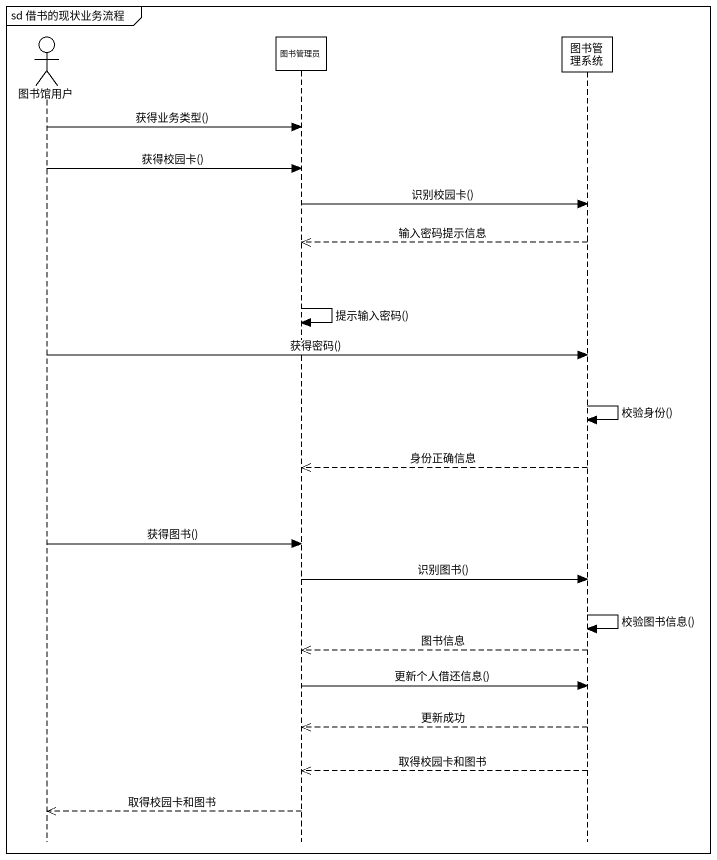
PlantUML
@startuml
mainframe sd 借书的现状业务流程
hide footbox
actor 图书馆用户
participant 图书管理员
participant 图书管理系统

图书馆用户 -> 图书管理员 : 获得业务类型()
图书馆用户 -> 图书管理员 : 获得校园卡()
图书管理员 -> 图书管理系统 : 识别校园卡()
图书管理系统 -->> 图书管理员 : 输入密码提示信息
图书管理员 -> 图书管理员 : 提示输入密码()
图书馆用户 -> 图书管理系统 : 获得密码()
图书管理系统 -> 图书管理系统 : 校验身份()
图书管理系统 -->> 图书管理员 : 身份正确信息
图书馆用户 -> 图书管理员 : 获得图书()
图书管理员 -> 图书管理系统 : 识别图书()
图书管理系统 -> 图书管理系统 : 校验图书信息()
图书管理系统 -->> 图书管理员 : 图书信息
图书管理员 -> 图书管理系统 : 更新个人借还信息()
图书管理系统 -->> 图书管理员 : 更新成功
图书管理系统 -->> 图书管理员 : 取得校园卡和图书
图书管理员 -->> 图书馆用户 : 取得校园卡和图书
@enduml
